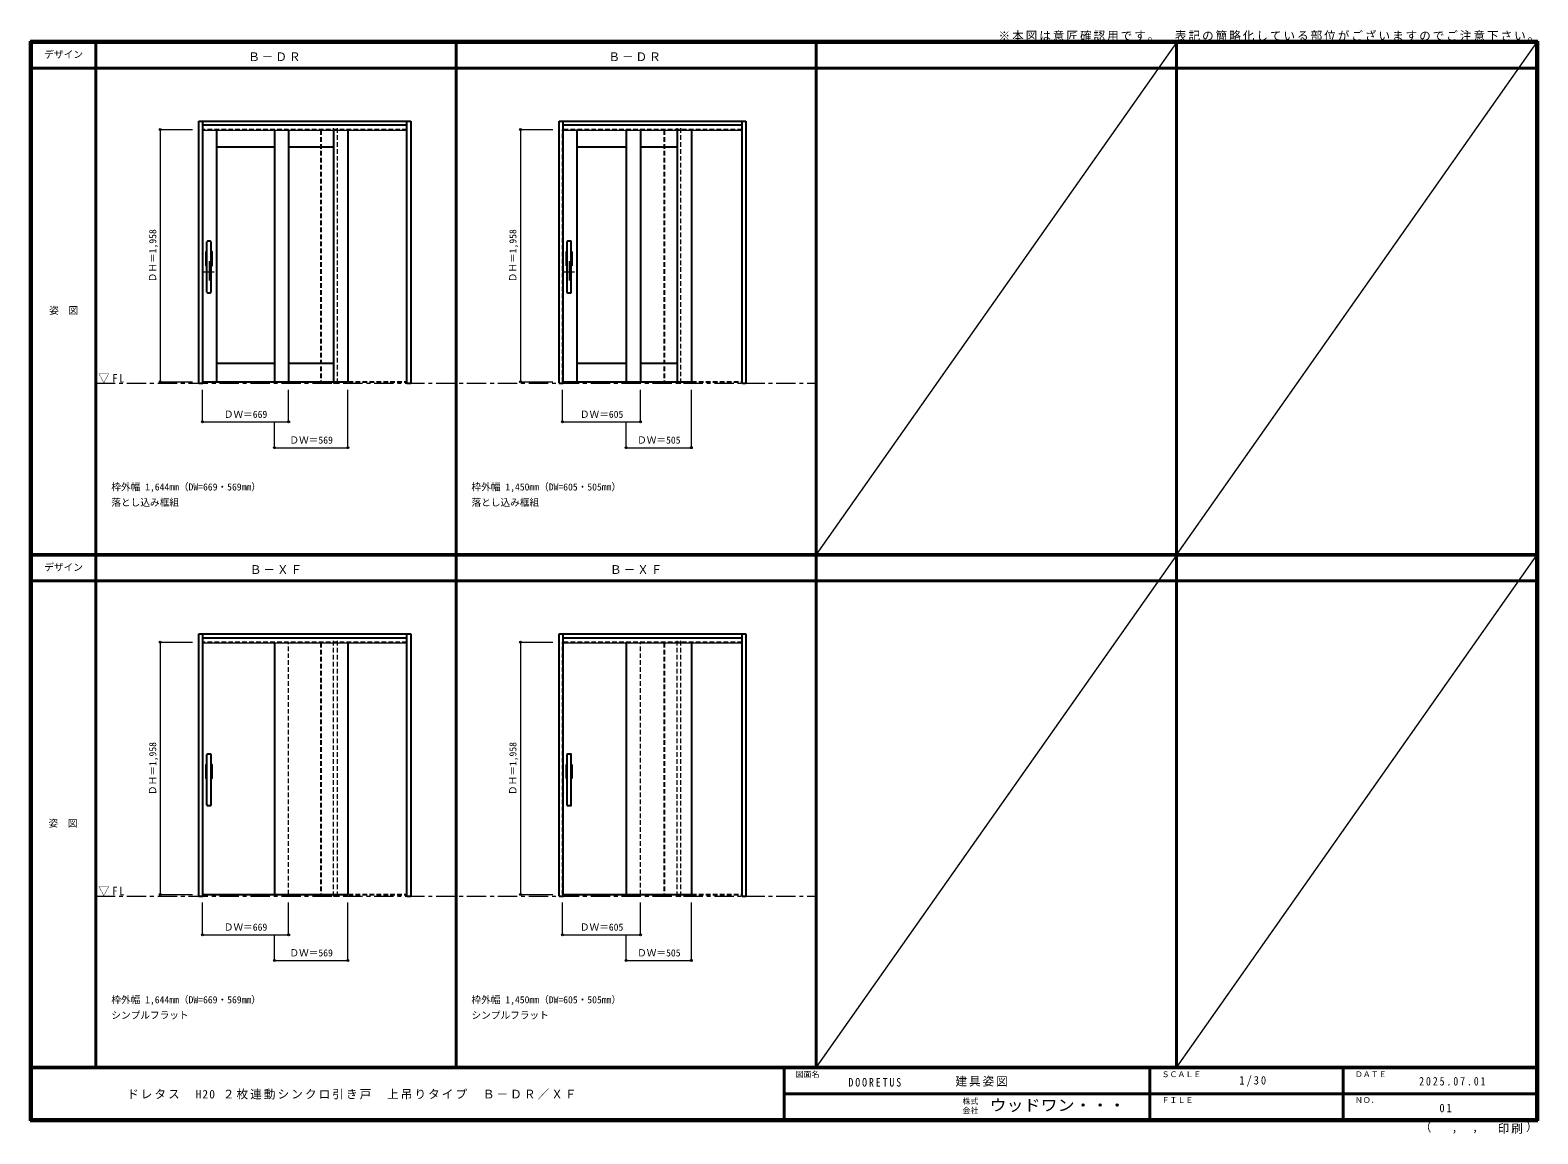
# Model space of a CAD drawing. Units: millimetres, scale not verified. Extents: x -6000 to 5700, y -4307 to 4260.
import ezdxf
from ezdxf.enums import TextEntityAlignment as Align

# ---------------------------------------------------------------- set-up
doc = ezdxf.new("R2010")
doc.units = ezdxf.units.MM
doc.header["$LTSCALE"] = 30
doc.header["$PDMODE"] = 32
doc.header["$PDSIZE"] = 15
doc.linetypes.add('CHAIN1', pattern=[8, 5, -1, 1, -1])
doc.linetypes.add('DASHED1', pattern=[1.8, 1.2, -0.6])
for name, color, linetype, lineweight in [('0-1_通り芯', 4, 'CHAIN1', 9), ('0-2_扉', 4, 'DASHED1', 9), ('0-3_仕上げ', 3, 'Continuous', 25), ('0-4_枠', 3, 'Continuous', 25), ('0-7_取手GEK', 4, 'Continuous', 9), ('0-B_寸法', 7, 'Continuous', 9), ('0-D_ﾊﾞｰ引き手', 3, 'Continuous', 25), ('F-1_枠', 6, 'Continuous', 40), ('F-A_文字', 7, 'Continuous', 18)]:
    doc.layers.add(name, color=color, linetype=linetype, lineweight=lineweight)
doc.layers.add('0-A_文字', color=7, linetype='Continuous')
doc.styles.add('ＭＳ ゴシック', font='')
doc.styles.get('ＭＳ ゴシック').set_extended_font_data('MS Gothic')

msp = doc.modelspace()

# ---------------------------------------------------------------- linework, layer by layer
at = {"layer": '0-1_通り芯'}
for p, q in [((-4612, 2466.5), (-4612, 2304.5)), ((-1817, 2466.5), (-1817, 2304.5)), ((-4653, 2385.5), (-4571, 2385.5)), ((-1858, 2385.5), (-1776, 2385.5))]:
    msp.add_line(p, q, dxfattribs=at)
at = {"layer": '0-1_通り芯', "color": 7, "lineweight": 18}
for p, q in [((-5490, 1519.25), (100, 1519.25)), ((-5490, -2461.25), (100, -2461.25))]:
    msp.add_line(p, q, dxfattribs=at)
at = {"layer": '0-2_扉'}
for p, q in [((-3076, 3489.25), (-4663, 3489.25)), ((-4663, 1531.25), (-4663, 3489.25)), ((-4104, 3484.25), (-4104, 3489.25)), ((-3994, 1531.25), (-3994, 3489.25)), ((-3745, 3484.25), (-3745, 3489.25)), ((-3535, 3484.25), (-3535, 3489.25)), ((-475, 3489.25), (-1868, 3489.25)), ((-1868, 1531.25), (-1868, 3489.25)), ((-1374, 3484.25), (-1374, 3489.25)), ((-1263, 1531.25), (-1263, 3489.25)), ((-1080, 3484.25), (-1080, 3489.25)), ((-869, 3484.25), (-869, 3489.25)), ((-4660, 1531.25), (-4663, 1531.25)), ((-1865, 1531.25), (-1868, 1531.25)), ((-3076, -491.25), (-4663, -491.25)), ((-4663, -2449.25), (-4663, -491.25)), ((-4104, -496.25), (-4104, -491.25)), ((-3994, -2449.25), (-3994, -491.25)), ((-3745, -496.25), (-3745, -491.25)), ((-3535, -496.25), (-3535, -491.25)), ((-475, -491.25), (-1868, -491.25)), ((-1868, -2449.25), (-1868, -491.25)), ((-1374, -496.25), (-1374, -491.25)), ((-1263, -2449.25), (-1263, -491.25)), ((-1080, -496.25), (-1080, -491.25)), ((-869, -496.25), (-869, -491.25)), ((-4660, -2449.25), (-4663, -2449.25)), ((-1865, -2449.25), (-1868, -2449.25))]:
    msp.add_line(p, q, dxfattribs=at)
at = {"layer": '0-2_扉', "color": 3, "linetype": 'Continuous', "lineweight": 25}
for p, q in [((-4104, 3484.25), (-4104, 1531.25)), ((-3535, 3484.25), (-3535, 1531.25)), ((-1374, 3484.25), (-1374, 1531.25)), ((-869, 3484.25), (-869, 1531.25)), ((-4660, 1531.25), (-3535, 1531.25)), ((-1865, 1531.25), (-869, 1531.25)), ((-4104, -496.25), (-4104, -2449.25)), ((-3535, -496.25), (-3535, -2449.25)), ((-1374, -496.25), (-1374, -2449.25)), ((-869, -496.25), (-869, -2449.25)), ((-4660, -2449.25), (-3535, -2449.25)), ((-1865, -2449.25), (-869, -2449.25))]:
    msp.add_line(p, q, dxfattribs=at)
at = {"layer": '0-2_扉', "color": 3, "lineweight": 25}
for p, q in [((-3745, 3484.25), (-3745, 1531.25)), ((-3076, 1531.25), (-3076, 3489.25)), ((-475, 1531.25), (-475, 3489.25)), ((-3745, 1531.25), (-3076, 1531.25)), ((-3745, -496.25), (-3745, -2449.25)), ((-3076, -2449.25), (-3076, -491.25)), ((-475, -2449.25), (-475, -491.25)), ((-3745, -2449.25), (-3076, -2449.25))]:
    msp.add_line(p, q, dxfattribs=at)
for points in [[(-1080, 3484.25), (-1080, 1531.25), (-475, 1531.25)], [(-1080, -496.25), (-1080, -2449.25), (-475, -2449.25)]]:
    msp.add_lwpolyline(points, dxfattribs=at)
at = {"layer": '0-3_仕上げ', "color": 4, "linetype": 'DASHED1', "lineweight": 9}
for p, q in [((-4553, 3484.25), (-4553, 3489.25)), ((-4104, 3484.25), (-4104, 3489.25)), ((-3994, 3484.25), (-3994, 3489.25)), ((-3645, 3484.25), (-3645, 3489.25)), ((-1758, 3484.25), (-1758, 3489.25)), ((-1373, 3489.25), (-1373, 1531.25)), ((-1264, 3484.25), (-1264, 3489.25)), ((-980, 3484.25), (-980, 3489.25)), ((-1374, 3354.25), (-1373, 3354.25)), ((-1374, 1672.25), (-1373, 1672.25))]:
    msp.add_line(p, q, dxfattribs=at)
at = {"layer": '0-3_仕上げ'}
for p, q in [((-4553, 3484.25), (-4553, 1531.25)), ((-4104, 3484.25), (-4104, 1531.25)), ((-3994, 3484.25), (-3994, 1531.25)), ((-3645, 3484.25), (-3645, 1531.25)), ((-1758, 3484.25), (-1758, 1531.25)), ((-1264, 3484.25), (-1264, 1531.25)), ((-980, 3484.25), (-980, 1531.25)), ((-4553, 3354.25), (-4104, 3354.25)), ((-3994, 3354.25), (-3645, 3354.25)), ((-1758, 3354.25), (-1374, 3354.25)), ((-1264, 3354.25), (-980, 3354.25)), ((-4104, 1672.25), (-4553, 1672.25)), ((-3645, 1672.25), (-3994, 1672.25)), ((-1374, 1672.25), (-1758, 1672.25)), ((-980, 1672.25), (-1264, 1672.25))]:
    msp.add_line(p, q, dxfattribs=at)
at = {"layer": '0-4_枠'}
for p, q in [((-4690, 1519.25), (-4690, 3554.25)), ((-4690, 3554.25), (-3046, 3554.25)), ((-4660, 1519.25), (-4660, 3554.25)), ((-4660, 3524.25), (-3076, 3524.25)), ((-3076, 1519.25), (-3076, 3554.25)), ((-3046, 3554.25), (-3046, 1519.25)), ((-1895, 1519.25), (-1895, 3554.25)), ((-1895, 3554.25), (-445, 3554.25)), ((-1865, 1519.25), (-1865, 3554.25)), ((-1865, 3524.25), (-475, 3524.25)), ((-475, 1519.25), (-475, 3554.25)), ((-445, 3554.25), (-445, 1519.25)), ((-4690, 1519.25), (-4660, 1519.25)), ((-3076, 1519.25), (-3046, 1519.25)), ((-1895, 1519.25), (-1865, 1519.25)), ((-475, 1519.25), (-445, 1519.25)), ((-4690, -2461.25), (-4690, -426.25)), ((-4690, -426.25), (-3046, -426.25)), ((-4660, -2461.25), (-4660, -426.25)), ((-4660, -456.25), (-3076, -456.25)), ((-3076, -2461.25), (-3076, -426.25)), ((-3046, -426.25), (-3046, -2461.25)), ((-1895, -2461.25), (-1895, -426.25)), ((-1895, -426.25), (-445, -426.25)), ((-1865, -2461.25), (-1865, -426.25)), ((-1865, -456.25), (-475, -456.25)), ((-475, -2461.25), (-475, -426.25)), ((-445, -426.25), (-445, -2461.25)), ((-4690, -2461.25), (-4660, -2461.25)), ((-3076, -2461.25), (-3046, -2461.25)), ((-1895, -2461.25), (-1865, -2461.25)), ((-475, -2461.25), (-445, -2461.25))]:
    msp.add_line(p, q, dxfattribs=at)
at = {"layer": '0-4_枠', "color": 4, "linetype": 'DASHED1', "lineweight": 9}
for p, q in [((-3645, 1519.25), (-3645, 3524.25)), ((-3615, 1519.25), (-3615, 3524.25)), ((-980, 1519.25), (-980, 3524.25)), ((-950, 1519.25), (-950, 3524.25)), ((-3645, 1519.25), (-3615, 1519.25)), ((-980, 1519.25), (-950, 1519.25)), ((-3645, -2461.25), (-3645, -456.25)), ((-3615, -2461.25), (-3615, -456.25)), ((-980, -2461.25), (-980, -456.25)), ((-950, -2461.25), (-950, -456.25)), ((-3645, -2461.25), (-3615, -2461.25)), ((-980, -2461.25), (-950, -2461.25))]:
    msp.add_line(p, q, dxfattribs=at)
at = {"layer": '0-7_取手GEK'}
for p, q in [((-4660, 3484.25), (-3076, 3484.25)), ((-1865, 3484.25), (-475, 3484.25)), ((-4660, -496.25), (-3076, -496.25)), ((-1865, -496.25), (-475, -496.25))]:
    msp.add_line(p, q, dxfattribs=at)
at = {"layer": '0-B_寸法', "color": 4}
for p, q in [((-4990, 3489.25), (-4740, 3489.25)), ((-4990, 3489.25), (-4990, 1531.25)), ((-2195, 3489.25), (-1945, 3489.25)), ((-2195, 3489.25), (-2195, 1531.25)), ((-4990, 1531.25), (-4740, 1531.25)), ((-2195, 1531.25), (-1945, 1531.25)), ((-4663, 1219.25), (-4663, 1469.25)), ((-3535, 1019.25), (-3535, 1469.25)), ((-1868, 1219.25), (-1868, 1469.25)), ((-1263, 1219.25), (-1263, 1469.25)), ((-869, 1019.25), (-869, 1469.25)), ((-4104, 1019.25), (-4104, 1219.25)), ((-1868, 1219.25), (-1263, 1219.25)), ((-1374, 1019.25), (-1374, 1219.25)), ((-4104, 1019.25), (-3535, 1019.25)), ((-1374, 1019.25), (-869, 1019.25)), ((-4990, -491.25), (-4740, -491.25)), ((-4990, -491.25), (-4990, -2449.25)), ((-2195, -491.25), (-1945, -491.25)), ((-2195, -491.25), (-2195, -2449.25)), ((-4990, -2449.25), (-4740, -2449.25)), ((-2195, -2449.25), (-1945, -2449.25)), ((-4663, -2761.25), (-4663, -2511.25)), ((-3535, -2961.25), (-3535, -2511.25)), ((-1868, -2761.25), (-1868, -2511.25)), ((-1263, -2761.25), (-1263, -2511.25)), ((-869, -2961.25), (-869, -2511.25)), ((-4104, -2961.25), (-4104, -2761.25)), ((-1868, -2761.25), (-1263, -2761.25)), ((-1374, -2961.25), (-1374, -2761.25)), ((-4104, -2961.25), (-3535, -2961.25)), ((-1374, -2961.25), (-869, -2961.25))]:
    msp.add_line(p, q, dxfattribs=at)
for points in [[(-4663, 1219.25), (-3994, 1219.25), (-3994, 1469.25)], [(-4663, -2761.25), (-3994, -2761.25), (-3994, -2511.25)]]:
    msp.add_lwpolyline(points, dxfattribs=at)
at = {"layer": '0-B_寸法'}
for p in [(-4990, 3489.25), (-2195, 3489.25), (-4990, 1531.25), (-2195, 1531.25), (-4663, 1219.25), (-3994, 1219.25), (-1868, 1219.25), (-1263, 1219.25), (-4104, 1019.25), (-3535, 1019.25), (-1374, 1019.25), (-869, 1019.25), (-4990, -491.25), (-2195, -491.25), (-4990, -2449.25), (-2195, -2449.25), (-4663, -2761.25), (-3994, -2761.25), (-1868, -2761.25), (-1263, -2761.25), (-4104, -2961.25), (-3535, -2961.25), (-1374, -2961.25), (-869, -2961.25)]:
    msp.add_point(p, dxfattribs=at)
at = {"layer": '0-D_ﾊﾞｰ引き手'}
for p, q in [((-4628, 2226.75), (-4628, 2616.75)), ((-4601, 2621.75), (-4623, 2621.75)), ((-4596, 2226.75), (-4596, 2616.75)), ((-1833, 2226.75), (-1833, 2616.75)), ((-1806, 2621.75), (-1828, 2621.75)), ((-1801, 2226.75), (-1801, 2616.75)), ((-4633, 2541.75), (-4628, 2541.75)), ((-1838, 2431.75), (-1838, 2541.75)), ((-1838, 2541.75), (-1833, 2541.75)), ((-1801, 2541.75), (-1796, 2541.75)), ((-1796, 2541.75), (-1796, 2431.75)), ((-1833, 2431.75), (-1838, 2431.75)), ((-1796, 2431.75), (-1801, 2431.75)), ((-4623, 2221.75), (-4601, 2221.75)), ((-1828, 2221.75), (-1806, 2221.75)), ((-4628, -1753.75), (-4628, -1363.75)), ((-4601, -1358.75), (-4623, -1358.75)), ((-4596, -1753.75), (-4596, -1363.75)), ((-1833, -1753.75), (-1833, -1363.75)), ((-1806, -1358.75), (-1828, -1358.75)), ((-1801, -1753.75), (-1801, -1363.75)), ((-4633, -1438.75), (-4628, -1438.75)), ((-1838, -1548.75), (-1838, -1438.75)), ((-1838, -1438.75), (-1833, -1438.75)), ((-1801, -1438.75), (-1796, -1438.75)), ((-1796, -1438.75), (-1796, -1548.75)), ((-1833, -1548.75), (-1838, -1548.75)), ((-1796, -1548.75), (-1801, -1548.75)), ((-4623, -1758.75), (-4601, -1758.75)), ((-1828, -1758.75), (-1806, -1758.75))]:
    msp.add_line(p, q, dxfattribs=at)
for points in [[(-4628, 2431.75), (-4633, 2431.75), (-4633, 2541.75)], [(-4596, 2541.75), (-4591, 2541.75), (-4591, 2431.75), (-4596, 2431.75)], [(-4628, -1548.75), (-4633, -1548.75), (-4633, -1438.75)], [(-4596, -1438.75), (-4591, -1438.75), (-4591, -1548.75), (-4596, -1548.75)]]:
    msp.add_lwpolyline(points, dxfattribs=at)
for centre, start, end in [((-4623, 2616.75), 90, 180), ((-4601, 2616.75), 0, 90), ((-1828, 2616.75), 90, 180), ((-1806, 2616.75), 0, 90), ((-4623, 2226.75), 180, 270), ((-4601, 2226.75), 270, 0), ((-1828, 2226.75), 180, 270), ((-1806, 2226.75), 270, 0), ((-4623, -1363.75), 90, 180), ((-4601, -1363.75), 0, 90), ((-1828, -1363.75), 90, 180), ((-1806, -1363.75), 0, 90), ((-4623, -1753.75), 180, 270), ((-4601, -1753.75), 270, 0), ((-1828, -1753.75), 180, 270), ((-1806, -1753.75), 270, 0)]:
    msp.add_arc(centre, 5, start, end, dxfattribs=at)
at = {"layer": 'F-1_枠'}
for p, q in [((-6000, 4175), (5700, 4175)), ((-6000, 4175), (-6000, -4205)), ((-6000, 4170), (5700, 4170)), ((-6000, 4165), (5700, 4165)), ((-5995, 4175), (-5995, -4205)), ((-5990, 4175), (-5990, -4205)), ((-5490, 4175), (-5490, -3790)), ((-2695, -3790), (-2695, 4175)), ((100, -3790), (100, 4175)), ((2895, -3790), (2895, 4175)), ((5690, 4175), (5690, -4205)), ((5695, 4175), (5695, -4205)), ((5700, 4175), (5700, -4205)), ((-6000, 3965), (5700, 3965)), ((-5990, 190.5), (5690, 190.5)), ((-5990, 187.5), (5690, 187.5)), ((-5990, 184.5), (5690, 184.5)), ((-5990, -15.5), (5690, -15.5)), ((5700, -3790), (-6000, -3790)), ((5700, -3795), (-6000, -3795)), ((-150, -3795), (-150, -4195)), ((2690, -3795), (2690, -4195)), ((4190, -3795), (4190, -4195)), ((-150, -3995), (5690, -3995.01)), ((5700, -4195), (-6000, -4195)), ((5700, -4200), (-6000, -4200)), ((5700, -4205), (-6000, -4205))]:
    msp.add_line(p, q, dxfattribs=at)
at = {"layer": 'F-A_文字'}
for p, q in [((2895, 4165), (100, 190.5)), ((5690, 4165), (2895, 190.5)), ((2895, 184.5), (100, -3790)), ((5690, 184.5), (2895, -3790))]:
    msp.add_line(p, q, dxfattribs=at)

# ---------------------------------------------------------------- texts
at = {"layer": '0-A_文字', "style": 'ＭＳ ゴシック'}
for s, p in [('枠外幅 1,644mm（DW=669・569mm）', (-5370, 670.5)), ('枠外幅 1,450mm（DW=605・505mm）', (-2575, 670.5)), ('落とし込み框組', (-5370, 550.5)), ('落とし込み框組', (-2575, 550.5)), ('枠外幅 1,644mm（DW=669・569mm）', (-5370, -3310)), ('枠外幅 1,450mm（DW=605・505mm）', (-2575, -3310)), ('シンプルフラット', (-5370, -3430)), ('シンプルフラット', (-2575, -3430))]:
    msp.add_text(s, height=54.99, dxfattribs=at).set_placement(p, align=Align.BOTTOM_LEFT)
at = {"layer": '0-A_文字', "char_height": 65.98, "attachment_point": 7, "style": 'ＭＳ ゴシック'}
for s, insert in [('\\T1.17;※本図は意匠確認用です。\u3000表記の簡略化している部位がございますのでご注意下さい。', (1515, 4175)), ('\\T1.17;Ｂ－ＤＲ', (-4307.5, 4020)), ('\\T1.17;Ｂ－ＤＲ', (-1512.5, 4020)), ('\\T1.26;\\W0.95;▽FL', (-5471.25, 1519.25)), ('\\T1.17;Ｂ－ＸＦ', (-4295, 39.5)), ('\\T1.17;Ｂ－ＸＦ', (-1500, 39.5)), ('\\T1.26;\\W0.95;▽FL', (-5471.25, -2461.25))]:
    msp.add_mtext(s, dxfattribs=dict(at, insert=insert))
at = {"layer": '0-B_寸法', "style": 'ＭＳ ゴシック'}
for p in [(-5005, 2303), (-2210, 2303), (-5005, -1677.5), (-2210, -1677.5)]:
    msp.add_text('ＤＨ＝1,958', height=54.99, rotation=90, dxfattribs=at).set_placement(p, align=Align.BOTTOM_LEFT)
for s, p in [('ＤＷ＝669', (-4497.25, 1234.25)), ('ＤＷ＝605', (-1734.25, 1234.25)), ('ＤＷ＝569', (-3988.25, 1034.25)), ('ＤＷ＝505', (-1290.25, 1034.25)), ('ＤＷ＝669', (-4497.25, -2746.25)), ('ＤＷ＝605', (-1734.25, -2746.25)), ('ＤＷ＝569', (-3988.25, -2946.25)), ('ＤＷ＝505', (-1290.25, -2946.25))]:
    msp.add_text(s, height=54.99, dxfattribs=at).set_placement(p, align=Align.BOTTOM_LEFT)
at = {"layer": 'F-A_文字', "style": 'ＭＳ ゴシック'}
for s, height, p in [('デザイン', 54.99, (-5890, 4027.5)), ('姿\u3000図', 54.99, (-5852.5, 2040.25)), ('デザイン', 54.99, (-5890, 47)), ('姿\u3000図', 54.99, (-5857.5, -1940.25)), ('図面名', 43.99, (-60, -3880)), ('ＳＣＡＬＥ', 43.99, (2780, -3880)), ('ＤＡＴＥ', 43.99, (4280, -3880)), ('株式', 43.99, (1235, -4089)), ('ＦＩＬＥ', 43.99, (2780, -4080)), ('ＮＯ．', 43.99, (4280, -4080)), ('会社', 43.99, (1235, -4161)), ('（', 65.98, (4784.03, -4308.31)), ('）', 65.98, (5608.4, -4304.13)), (',', 65.98, (5031.28, -4308.31)), (',', 65.98, (5190.2, -4305.53))]:
    msp.add_text(s, height=height, dxfattribs=at).set_placement(p, align=Align.BOTTOM_LEFT)
at = {"layer": 'F-A_文字', "style": 'ＭＳ ゴシック', "width": 1.1}
msp.add_text('ウッドワン・・・', height=87.98, dxfattribs=at).set_placement((1445, -4155), align=Align.BOTTOM_LEFT)
at = {"layer": 'F-A_文字', "char_height": 65.98, "attachment_point": 7, "style": 'ＭＳ ゴシック'}
for s, insert in [('\\T1.17;建具姿図', (1180.42, -3940)), ('\\T1.38;\\W0.9;1/30', (3383.75, -3940)), ('\\T1.18;ドレタス\u3000H20\\~２枚連動シンクロ引き戸\u3000上吊りタイプ\u3000Ｂ－ＤＲ／ＸＦ', (-5247.55, -4040)), ('\\T1.39;\\W0.85;DOORETUS', (350, -3940.79)), ('\\T1.39;\\W0.85;2025.07.01', (4778.75, -3932.5)), ('\\T1.36;\\W0.9;01', (4936.25, -4140)), ('\\T1.17;印刷', (5388.15, -4306.92))]:
    msp.add_mtext(s, dxfattribs=dict(at, insert=insert))

doc.saveas('drawing.dxf')
